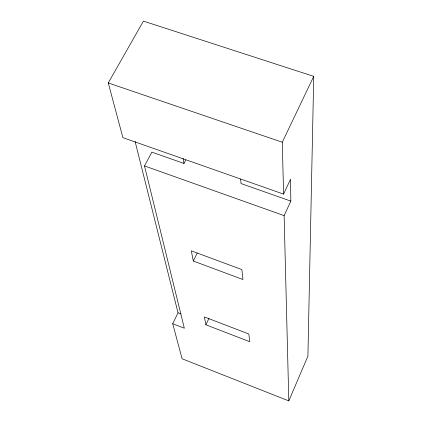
<?xml version="1.0" encoding="UTF-8"?>
<svg xmlns="http://www.w3.org/2000/svg" width="422" height="422" viewBox="0 0 422 422"><rect width="100%" height="100%" fill="white"/><g stroke="black" fill="none" stroke-linecap="round" stroke-linejoin="round"><path stroke-width="0.63" d="M288.806 400.9L284.127 215.631L290.837 201.109L290.547 179.186L283.584 194.109L122.897 137.635L108.264 82.955L143.411 21.1L313.736 76.366L307.902 356.179L288.806 400.9L182.093 358.774L172.709 323.711L178.026 312.792L135.098 141.465M205.915 324.808L204.353 316.927L248.859 334.013L249.687 341.683L205.915 324.808L209.017 318.257M283.584 194.109L282.271 142.219L313.736 76.366M193.308 261.023L191.293 250.837L241.875 269.584L242.956 279.528L193.308 261.023L197.216 253.058M172.709 323.711L184.324 328.216L144.503 165.93L151.851 152.131L183.987 163.456L185.791 159.964M108.264 82.955L282.271 142.219M290.837 201.109L241.046 183.565L240.619 179.023M144.503 165.93L284.127 215.631M178.026 312.792L181.075 313.963M183.069 158.403L183.987 163.456"/></g></svg>
